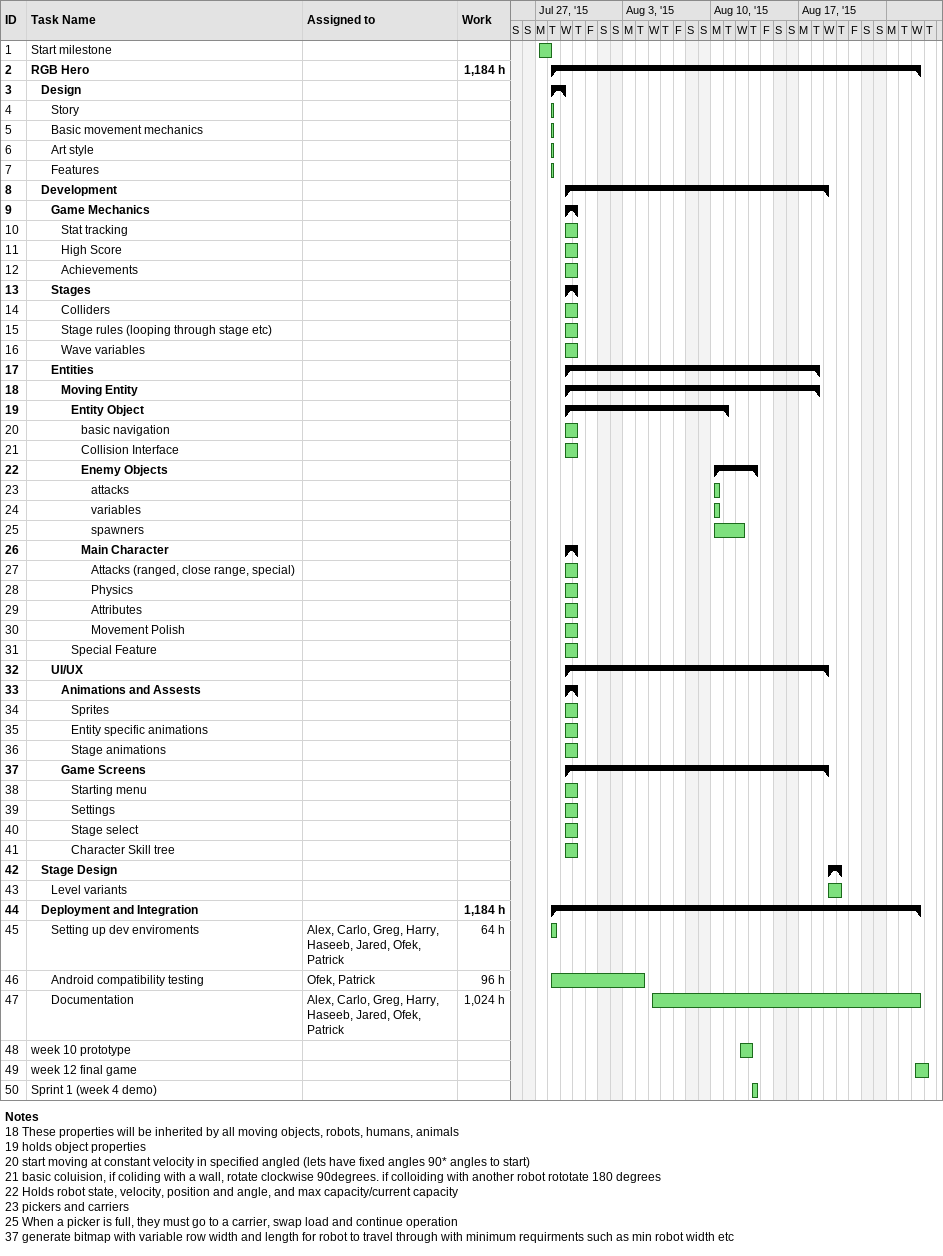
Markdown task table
| ID | Level | Task | Start | Finish | Resources | Work (h) |
|---|---|---|---|---|---|---|
| 1 | 1 | Start milestone | 2015-07-27 | 2015-07-28 |  |  |
| 2 | 1 | **RGB Hero** | 2015-07-28 | 2015-08-26 |  | 1184 |
| 3 | 2 | **Design** | 2015-07-28 | 2015-07-29 |  |  |
| 4 | 3 | Story | 2015-07-28 | 2015-07-28 |  |  |
| 5 | 3 | Basic movement mechanics | 2015-07-28 | 2015-07-28 |  |  |
| 6 | 3 | Art style | 2015-07-28 | 2015-07-28 |  |  |
| 7 | 3 | Features | 2015-07-28 | 2015-07-28 |  |  |
| 8 | 2 | **Development** | 2015-07-29 | 2015-08-19 |  |  |
| 9 | 3 | **Game Mechanics** | 2015-07-29 | 2015-07-30 |  |  |
| 10 | 4 | Stat tracking | 2015-07-29 | 2015-07-30 |  |  |
| 11 | 4 | High Score | 2015-07-29 | 2015-07-30 |  |  |
| 12 | 4 | Achievements | 2015-07-29 | 2015-07-30 |  |  |
| 13 | 3 | **Stages** | 2015-07-29 | 2015-07-30 |  |  |
| 14 | 4 | Colliders | 2015-07-29 | 2015-07-30 |  |  |
| 15 | 4 | Stage rules (looping through stage etc) | 2015-07-29 | 2015-07-30 |  |  |
| 16 | 4 | Wave variables | 2015-07-29 | 2015-07-30 |  |  |
| 17 | 3 | **Entities** | 2015-07-29 | 2015-08-18 |  |  |
| 18 | 4 | **Moving Entity** | 2015-07-29 | 2015-08-18 |  |  |
| 19 | 5 | **Entity Object** | 2015-07-29 | 2015-08-11 |  |  |
| 20 | 6 | basic navigation | 2015-07-29 | 2015-07-30 |  |  |
| 21 | 6 | Collision Interface | 2015-07-29 | 2015-07-30 |  |  |
| 22 | 6 | **Enemy Objects** | 2015-08-10 | 2015-08-13 |  |  |
| 23 | 7 | attacks | 2015-08-10 | 2015-08-10 |  |  |
| 24 | 7 | variables | 2015-08-10 | 2015-08-10 |  |  |
| 25 | 7 | spawners | 2015-08-10 | 2015-08-12 |  |  |
| 26 | 6 | **Main Character** | 2015-07-29 | 2015-07-30 |  |  |
| 27 | 7 | Attacks (ranged, close range, special) | 2015-07-29 | 2015-07-30 |  |  |
| 28 | 7 | Physics | 2015-07-29 | 2015-07-30 |  |  |
| 29 | 7 | Attributes | 2015-07-29 | 2015-07-30 |  |  |
| 30 | 7 | Movement Polish | 2015-07-29 | 2015-07-30 |  |  |
| 31 | 5 | Special Feature | 2015-07-29 | 2015-07-30 |  |  |
| 32 | 3 | **UI/UX** | 2015-07-29 | 2015-08-19 |  |  |
| 33 | 4 | **Animations and Assests** | 2015-07-29 | 2015-07-30 |  |  |
| 34 | 5 | Sprites | 2015-07-29 | 2015-07-30 |  |  |
| 35 | 5 | Entity specific animations | 2015-07-29 | 2015-07-30 |  |  |
| 36 | 5 | Stage animations | 2015-07-29 | 2015-07-30 |  |  |
| 37 | 4 | **Game Screens** | 2015-07-29 | 2015-08-19 |  |  |
| 38 | 5 | Starting menu | 2015-07-29 | 2015-07-30 |  |  |
| 39 | 5 | Settings | 2015-07-29 | 2015-07-30 |  |  |
| 40 | 5 | Stage select | 2015-07-29 | 2015-07-30 |  |  |
| 41 | 5 | Character Skill tree | 2015-07-29 | 2015-07-30 |  |  |
| 42 | 2 | **Stage Design** | 2015-08-19 | 2015-08-20 |  |  |
| 43 | 3 | Level variants | 2015-08-19 | 2015-08-20 |  |  |
| 44 | 2 | **Deployment and Integration** | 2015-07-28 | 2015-08-26 |  | 1184 |
| 45 | 3 | Setting up dev enviroments | 2015-07-28 | 2015-07-28 | Alex, Carlo, Greg, Harry, Haseeb, Jared, Ofek, Patrick | 64 |
| 46 | 3 | Android compatibility testing | 2015-07-28 | 2015-08-04 | Ofek, Patrick | 96 |
| 47 | 3 | Documentation | 2015-08-05 | 2015-08-26 | Alex, Carlo, Greg, Harry, Haseeb, Jared, Ofek, Patrick | 1024 |
| 48 | 1 | week 10 prototype | 2015-08-12 | 2015-08-13 |  |  |
| 49 | 1 | week 12 final game | 2015-08-26 | 2015-08-27 |  |  |
| 50 | 1 | Sprint 1 (week 4 demo) | 2015-08-13 | 2015-08-13 |  |  |

Notes
- 18: These properties will be inherited by all moving objects, robots, humans, animals
- 19: holds object properties
- 20: start moving at constant velocity in specified angled (lets have fixed angles 90* angles to start)
- 21: basic coluision, if coliding with a wall, rotate clockwise 90degrees. if colloiding with another robot rototate 180 degrees
- 22: Holds robot state, velocity, position and angle, and max capacity/current capacity
- 23: pickers and carriers
- 25: When a picker is full, they must go to a carrier, swap load and continue operation
- 37: generate bitmap with variable row width and length for robot to travel through with minimum requirments such as min robot width etc
